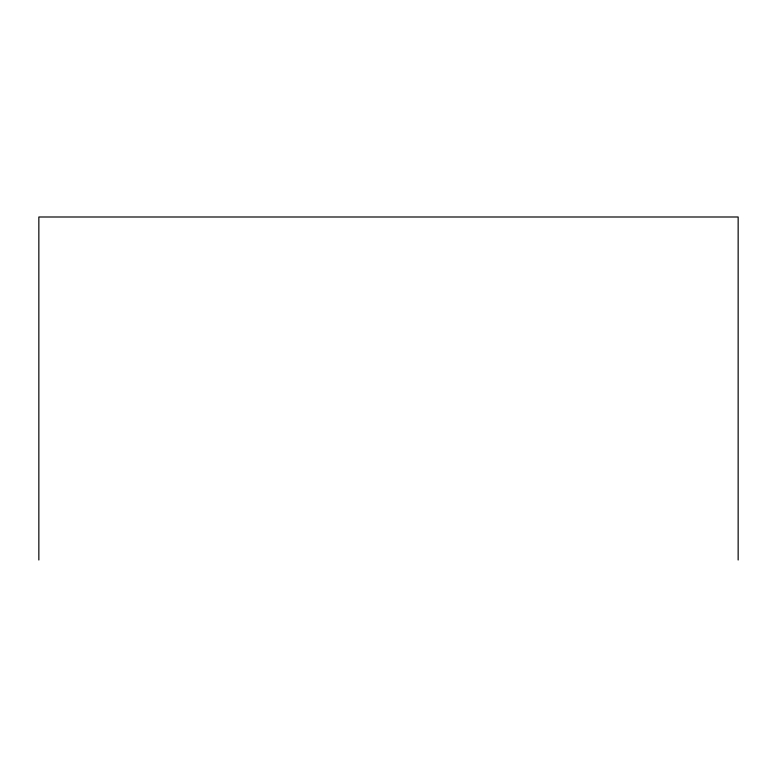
<?xml version="1.0" encoding="UTF-8"?>
<svg xmlns="http://www.w3.org/2000/svg" width="777" height="777" viewBox="0 0 777 777"><rect width="100%" height="100%" fill="white"/><g stroke="black" fill="none" stroke-linecap="round" stroke-linejoin="round"><path stroke-width="1.17" d="M738.15 560.003L738.15 216.997L38.85 216.997L38.85 560.003"/></g></svg>
